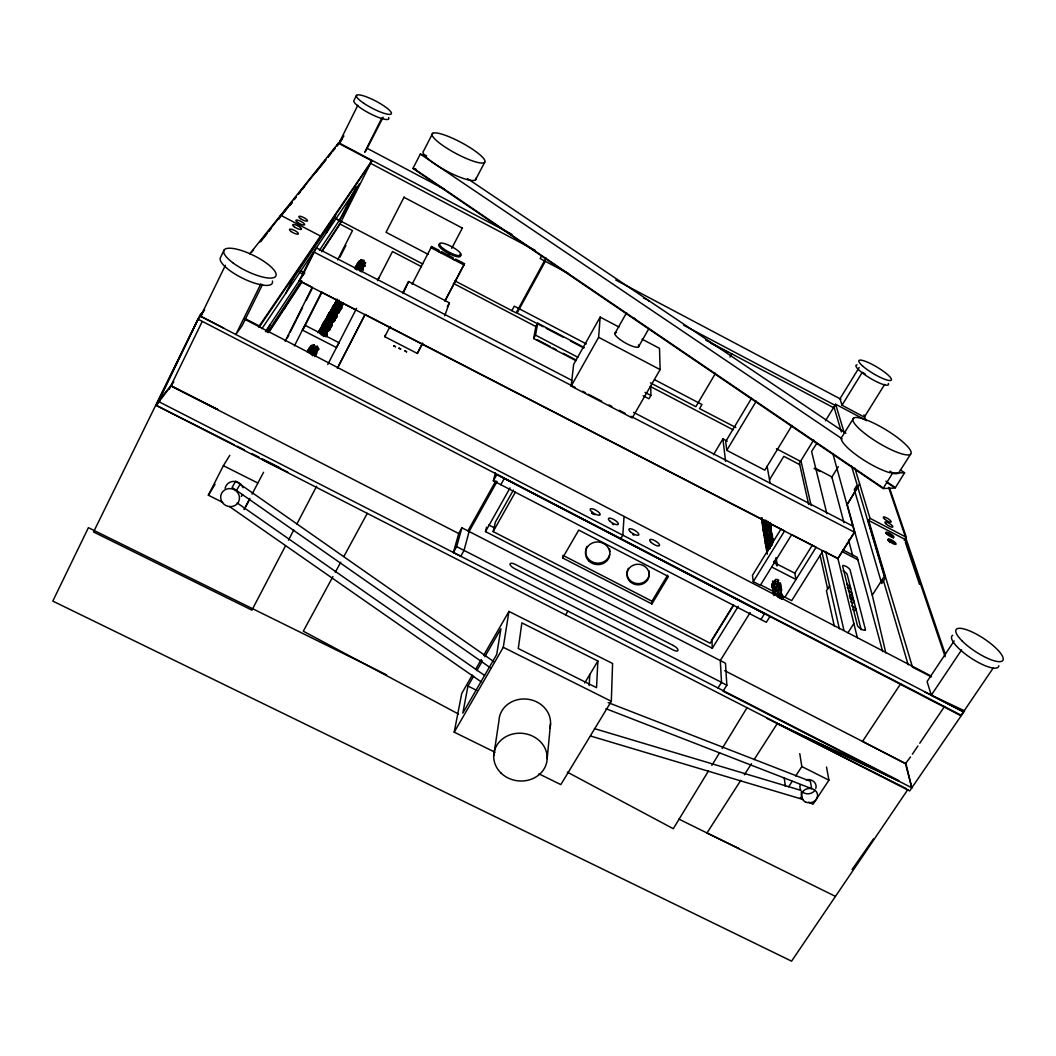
<?xml version="1.0" encoding="UTF-8"?>
<svg xmlns="http://www.w3.org/2000/svg" width="1056" height="1056" viewBox="0 0 1056 1056"><rect width="100%" height="100%" fill="white"/><g stroke="black" fill="none" stroke-linecap="round" stroke-linejoin="round"><path stroke-width="1.5" d="M651.961 601.207L562.954 555.337L562.584 557.938L651.895 603.953L651.961 601.207L667.616 575.203M538.916 773.824L560.815 784.608L611.318 701.29L612.586 663.485L508.939 611.424L483.701 655.274M597.868 661.016L596.548 687.68L518.272 648.542L521.875 622.868L597.868 661.016L584.76 682.928M763.66 521.36L763.91 529.228L763.079 529.346L763 520.898L765.811 520.172L765.296 522.245L762.762 523.631L762.445 525.096L767.29 554.162M342.329 305.078L340.058 308.748L333.802 312.418L331.214 312.47L327.056 318.635L326.212 318.331L324.416 323.413M308.748 351.173L314.173 344.665L308.128 350.46L308.748 351.173L317.288 346.262L318.186 347.78L318.437 349.483L310.741 353.074L308.972 352.77M589.182 685.568L589.829 674.375M342.448 304.234L343.358 303.389C341.273 306.794 329.644 308.92 327.532 315.916L328.271 316.43L334.079 311.626L341.484 308.471L341.312 305.804M329.38 314.688L332.93 306.438L333.92 305.21L334.488 305.87L339.306 300.181L332.402 307.388L333.128 307.877L334.488 305.87L340.586 302.32L342.382 304.986L336.191 308.167L331.214 312.47L330.818 311.705L329.512 312.629L327.294 317.75M356.743 270.019L358.499 268.25L365.165 265.676M624.043 516.41L622.842 535.207L620.519 539.035M763.91 529.228L764.003 528.053M765.732 540.738L766.181 535.326L770.299 522.588L769.468 522.707L767.659 531.472L765.468 532.673L765.732 540.738L764.887 540.857L766.484 543.391M770.194 524.066L770.299 522.588M770.312 529.505L771.236 528.211L766.643 543.853L767.276 552.578L766.405 546.718L767.21 547.021L767.303 549.793L766.445 549.701L767.21 549.384M772.094 535.418L770.418 531.049M774.655 594.211L775.381 594.713L775.13 591.215L773.414 593.96L774.074 584.602L775.487 579.427L777.203 579.493L778.747 580.166L773.876 595.663M329.512 314.305L328.68 313.988L329.987 311.612L335.069 305.752L338.25 306.491L337.775 307.164L340.072 309.17C338.593 317.183 324.839 315.599 322.502 324.733L323.255 325.248L327.954 319.466L330.541 320.074L336.785 316.985L334.66 319.268L334.699 320.826L333.96 320.324L331.835 322.859L330.436 326.093L323.849 330.119L321.169 330.185L319.546 332.165L318.938 331.492C321.737 323.717 334.462 325.552 335.32 317.737L337.102 316.496L336.785 313.856M772.556 581.024L773.243 590.317M642.127 339.2L659.498 348.348L660.119 369.6L632.214 417.912L571.151 386.126L598.62 337.313L600.164 317.104L618.974 327.017M767.659 531.472L767.54 530.693L770.616 531.392L770.101 532.026L772.24 534.864L769.032 545.305L767.21 547.021L767.329 544.328L769.56 543.101L771.342 536.435L770.405 528.33M547.18 758.644L550.532 723.664M773.705 589.208L774.074 584.602L777.348 583.744L775.685 591.875L778.312 591.188L779.539 582.952L780.437 582.833L780.49 587.096L779.552 585.842M571.151 386.126L573.646 364.386L600.164 317.104M765.23 536.065L763.976 535.062L764.082 533.57L764.795 532.211L765.468 532.673L767.382 523.103L764.346 523.921L764.557 526.984L763.884 526.508L764.98 521.532L766.55 521.215L768.108 521.479L764.795 532.211L765.402 540.751M320.945 328.825L322.502 324.733L321.869 326.225M326.014 319.928L327.532 315.916L326.898 317.394M330.911 311.309L331.122 309.725L331.94 310.028M335.676 302.953L337.128 299.099L336.521 302.108M357.416 264.726L358.723 261.228M327.043 331.386L327.281 334.264L326.093 336.217M773.362 593.828L772.372 587.334L773.269 587.426L773.164 584.417L775.064 582.648L774.721 581.882L778.114 581.83L777.229 584.575L779.566 585.776L780.292 585.262L777.216 595.901L776.86 595.122L778.43 590.344L780.094 590.832L781.4 591.862L780.674 592.39L782.654 596.046L782.522 598.58L781.783 599.108L779.42 597.894L781.532 589.38L780.503 583.981L779.658 584.311L777.757 582.595L778.193 580.84M493.706 755.779L498.934 720.918A25.859 23.179 7 0 1 528.119 699.257A25.859 23.179 7 0 1 549.859 728.165M495.092 752.281L454.212 732.164L503.276 647.315L508.939 611.424M767.699 551.39L768.702 544.566L771.936 544.513L773.005 541.768L772.24 537.821M777.071 566.042L776.186 557.621L775.342 560.551L776.239 561.7L776.252 558.664L775.434 558.994M575.956 360.65L533.623 338.527L535.498 335.122L537.728 323.202L584.087 347.477M772.847 538.771L772.028 535.933L769.151 535.3L769.996 532.818L766.814 532.884L766.696 535.946L766.181 535.326L769.256 534.508L767.329 544.328L766.643 543.853L765.811 546.744L765.653 545.252M533.623 338.527L535.88 326.555L537.728 323.202M473.576 676.262L467.953 686.044L462.832 713.09L496.716 654.443L500.914 628.769L484.836 656.713M454.212 732.164L461.736 693.462L472.309 675.074M355.489 268.316L360.518 264.647L364.756 263.089L364.954 265.993L363.7 266.138L361.706 269.729L360.043 270.6L358.499 268.25L356.968 267.986L355.489 268.316L355.846 269.042M771.355 534.428L771.883 533.003L770.497 531.788L770.497 529.452L771.276 529.135L770.392 527.921L765.89 527.168L763.646 529.28L764.438 529.558M775.064 582.648L775.606 580.246L773.269 581.513L773.164 584.417L772.319 584.113L771.989 585.671L772.319 587.228L773.164 586.885M733.656 605.207L710.134 643.236L493.152 531.577L495.409 522.06L513.427 490.037M775.381 594.713L777.744 593.419L777.625 592.588L780.952 593.353L779.42 597.894M738.276 606.355L712.298 648.265L485.496 531.604L486.592 527.182M769.916 616.585L766.326 622.301L493.35 480.836L495.37 472.916M776.345 563.891L777.229 563.772L775.579 561.172L774.602 563.495L776.028 559.838L775.328 560.34M315.295 356.004L318.239 348.652L316.444 350.566L316.866 351.384M327.664 316.483L329.076 313.698L329.67 314.358L332.125 313.645M325.868 336.864L326.938 334.818L326.08 334.501L323.294 336.534M319.427 332.059L318.569 331.742L319.414 330.33L320.76 329.38L321.169 330.185L328.046 324.509L329.538 326.713L330.422 326.568L329.208 327.017L329.459 330.251L327.941 330.594L326.08 334.501L325.868 331.914L329.459 330.251L330.422 326.568L332.27 325.235L331.835 322.859M337.709 312.985L335.953 316.681L335.768 314.16L338.58 313.064L337.511 310.042L336.864 310.57L334.541 309.368L334.594 308.524L332.944 308.669L331.518 309.421L332.099 310.081L331.307 311.058M362.116 271.247L363.198 269.254L362.71 267.194M497.072 481.483L469.115 531.511L464.033 550.414L460.786 556.222L453.38 552.499L456.654 546.625L461.921 527.802L725.485 663.234L726.845 685.252L723.03 691.152L911.803 787.802L964.55 710.833L925.082 692.208M770.101 532.026L769.666 533.557L772.24 534.864L772.556 536.342M453.38 552.499L458.74 533.504M316.325 351.714L313.804 355.001L312.233 352.717L310.451 353.918L310.741 353.074M885.826 652.912L872.282 595.175L884.294 576.352L857.789 487.212L846.978 504.874L859.597 483.793M311.375 350.42L313.513 348.163L316.153 350.486L312.233 352.717L312.748 351.978L311.098 351.252L309.302 351.186L309.5 352.084M323.849 330.119L329.208 327.017L328.403 327.36L326.396 325.591L326.674 324.773L323.334 324.852L318.569 331.742M328.904 321.13L335.32 317.737L334.448 317.869L332.983 315.704L327.954 319.466L327.769 318.622L326.225 319.189L322.648 325.274L324.1 322.45L324.694 323.123L328.904 321.13L326.278 321.182L325.868 320.404L323.704 322.727L324.548 323.044M333.802 312.418L334.079 311.626L336.547 313.817L332.983 315.704L333.472 315.018L330.251 314.266L325.037 320.298L325.776 320.8L325.274 321.974M336.917 305.158L338.831 303.191L341.26 305.356L340.481 305.686L340.666 308.167L341.484 308.471L339.385 310.741M356.334 267.115L355.582 266.838L356.704 264.766L361.178 259.71L364.096 260.396L359.185 263.248L354.658 268.369L355.331 268.831L357.892 265.439L360.518 264.647L362.776 266.666L358.235 268.99M444.906 301.25L464.508 263.71L455.928 259.222M444.761 315.77L449.381 302.834L408.566 281.53L402.97 292.248M762.406 519.46L762.762 526.535L764.861 524.528M765.851 536.857L764.584 537.913L764.557 535.009L767.131 533.61M767.303 549.793L768.583 547.708L768.055 547.087L771.197 546.256L771.936 544.513L771.593 545.266M773.269 587.426L774.629 585.262M781.717 596.402L782.272 594.884L780.754 593.393L781.598 593.696M385.427 335.254L384.78 336.692L417.331 353.47L422.479 343.306M451.73 248.305L462.449 227.872M320.179 330.95L320.681 329.762L319.928 329.248L322.714 327.545L322.898 328.416L325.525 329.023L326.014 328.324L327.901 331.096L321.539 333.907L319.823 333.617M335.016 304.854L334.778 303.217L337.682 300.326M438.768 250.246L431.614 246.51L431.072 247.751L464.059 264.99M403.141 293.528L408.566 281.53M224.149 249.968L220.612 257.281A28.921 8.646 26.3 0 0 245.018 279.378A28.921 8.646 26.3 0 0 272.435 281.028M204.31 309.936L199.65 315.757L93.535 531.986L251.922 610.144L285.397 546.018M225.39 265.32L200.627 316.232L202.554 313.817M169.171 389.294L201.907 322.146M260.885 283.853L235.831 334.488L242.154 325.618L262.508 284.513M356.453 95.396L353.918 100.531A19.694 4.052 27.6 0 0 371.567 114.378A19.694 4.052 27.6 0 0 388.674 117.612M343.913 136.013L337.115 145.622L341.576 140.039M337.036 145.913L338.395 143.167L371.791 160.842L339.728 224.479L321.829 251.737M357.839 105.23L340.072 141.029L342.448 138.059M313.711 251.79L299.231 280.777L837.923 558.611L857.366 637.745M302.056 276.514L316.364 247.856L572.194 380.53M266.534 331.756L270.019 324.773M285.82 293.172L295.614 273.61L335.082 215.582M318.767 239.567L320.522 236.056L280.645 215.252L279.18 218.922M284.46 308.603L286.163 305.21M364.65 152.341L381.823 118.1M383.156 117.242L365.416 151.694M326.278 233.112L335.399 215.041L370.432 163.561M336.217 213.84L333.577 219.08L291.892 280.54L294.677 274.982L258.997 327.466M356.228 186.978L339.425 220.374L335.161 218.13M285.16 341.246L312.233 287.324L299.31 280.658M287.404 337.814L288.842 334.963M290.268 332.099L296.023 320.668M296.749 319.216L302.544 307.666M306.174 300.445L311.982 288.895M294.413 345.893L321.539 292.129L355.793 309.791M303.772 328.231L321.935 292.222M337.366 368.333L365.046 314.45L784.582 530.957L753.284 581.658L760.346 585.262L791.696 534.626L816.143 547.232L784.872 597.287M337.656 259.868L352.493 230.578L339.649 223.859M340.019 257.03L345.866 245.507M222.658 502.366L208.362 495.211L223.357 465.696L229.799 455.308M432.643 133.346L423.694 150.823A29.819 6.349 28.1 0 0 447.48 171.494A29.819 6.349 28.1 0 0 475.913 178.187M428.155 254.364L386.034 232.28L404.105 197.076M249.863 498.379L244.121 509.573L248.714 501.178M252.028 494.182L263.551 472.296M327.769 364.492L356.611 308.286M377.81 279.985L379.13 277.411M377.507 280.619L392.515 251.526L421.476 266.68M337.63 367.844L365.046 314.556M426.532 155.641L420.328 154.097L413.134 168.023L883.37 488.096M384.78 336.692L390.086 326.489M412.104 284.209L431.614 246.51M288.446 540.184L293.779 529.98M296.815 524.159L316.602 486.262M475.49 179.837L484.598 162.466A29.911 6.085 28.2 0 0 449.816 137.056A29.911 6.085 28.2 0 0 441.223 144.368A29.911 6.085 28.2 0 0 484.598 162.466M447.929 255.526L449.447 252.635M763 520.898L762.194 523.723L763.026 523.604L761.878 518.074M445.408 299.891L464.508 263.71M417.331 353.47L422.69 343.319M447.269 306.834L449.381 302.834M332.93 576.602L303.296 631.198L458.542 714.067M335.28 572.286L340.732 562.228M343.86 556.486L367.264 513.374M511.843 310.649L514.285 306.174L586.291 343.9M541.728 255.697L540.157 258.575L568.55 273.57M546.031 257.968L516.12 312.893L454.859 280.817M545.318 261.294L517.097 313.078L543.233 326.766M308.656 351.001L307.771 350.671L310.9 345.602L314.173 344.665M461.921 527.802L458.713 533.544L170.887 385.783L158.083 401.293L898.722 780.529L777.256 723.571L754.129 759.581M493.35 480.836L496.901 474.5L764.544 613.8M467.927 530.891L495.871 480.863M500.821 484.704L504.161 478.724M485.496 531.604L510.048 487.912M493.152 531.577L515.354 492.175M614.83 333.564L626.604 312.721M236.518 490.486L240.095 484.202M638.418 346.962L648.701 328.944M475.57 669.412L481.272 659.512M476.797 670.679L482.42 660.898M650.76 385.638L650.892 395.446L648.952 398.785L643.104 395.736M562.584 557.938L578.741 530.086L668.435 576.497L651.895 603.953M565.62 614.896L567.877 611.068M715.546 373.23L695.864 406.679L650.417 382.892M729.96 357.034L731.821 353.879M713.513 454.687L722.911 438.94L727.241 441.21M751.489 398.389L725.696 441.527L726.779 450.344L764.795 470.171L792.026 425.436M355.582 266.838L363.647 261.017M337.326 300.63L335.874 301.396L335.108 305.382M307.771 350.671L310.042 348.242L310.464 349.061L313.223 349.008M327.056 318.635L328.759 316.8L328.363 316.008L331.65 315.942L331.373 316.734L333.353 318.49L334.145 318.146L334.382 321.341L328.046 324.509L328.535 323.809L325.261 323.044L323.334 324.852L323.743 325.644M322.674 326.41L322.014 327.518L321.156 327.202L320.324 331.426M726.779 450.344L756.294 401.095M364.201 265.716L363.013 268.092M362.221 270.838L362.974 269.584L362.063 266.983L364.492 266.218L364.294 264.739L363.528 263.432L360.268 265.373M338.738 311.718L339.161 312.695L338.923 309.553L336.191 308.167L336.468 307.375L333.234 307.454M328.601 329.934L326.872 331.795L327.268 332.587M315.546 355.291L316.417 353.839L315.533 353.522L315.322 350.843L319.11 348.968M340.626 309.091L341.774 308.009L341.062 307.52L341.537 305.118L343.358 303.389M708.431 771.025L673.279 828.696L567.362 772.16M711.863 765.402L719.585 752.73M722.159 748.519L747.028 707.718M769.626 479.582L783.829 456.324L799.63 464.6M208.362 495.211L215.054 484.321M813.635 440.035L799.418 463.175L808.698 504.57M825.488 420.75L835.639 404.25L866.554 420.605M859.188 367.475L839.995 398.706L842.015 405.214L864.323 417.12L884.69 384.358M842.015 405.214L862.264 372.319L865.062 373.824M780.899 529.201L752.44 575.375L753.284 581.658M416.051 169.158L412.936 168.419L883.106 488.519L892.676 472.982L904.596 472.758L895.409 487.634L885.865 481.166M733.326 605.22L711.902 639.857L712.298 648.265M853.684 417.978L842.12 436.63A33.752 7.867 31.4 0 0 855.439 454.318A33.752 7.867 31.4 0 0 890.195 472.811M831.521 477.589L838.332 466.633M750.196 612.572L720.298 660.568L721.525 682.532L726.845 685.252M771.659 566.993L796 579.506L794.812 573.197L812.196 545.345M760.954 619.529L764.518 613.655M854.502 532.079L837.87 558.439L822.98 550.757L791.71 600.613L782.021 595.835M837.923 558.611L854.555 532.25L833.012 454.199M867.992 521.492L869.999 518.311L854.898 468.191M910.496 454.304A33.871 7.537 31.3 0 1 862.303 431.482A33.871 7.537 31.3 0 1 873.154 422.862A33.871 7.537 31.3 0 1 910.496 454.304L898.643 472.969A33.752 7.867 31.4 0 1 891.554 473.154M829.607 585.829L826.452 590.792L834.306 626.155M816.684 443.507L811.602 451.48L826.874 513.678M740.784 780.344L706.992 832.973L739.134 848.602M744.348 774.814L751.463 763.726M904.292 540.434L906.338 537.28L889.363 487.502M847.968 632.702L853.868 623.542M788.66 786.746L792.172 781.361M795.683 775.988L801.834 766.564L799.775 753.641M269.135 331.94L301.237 283.074M267.696 332.006L301.567 280.645M268.158 332.68L301.818 281.411M321.578 251.407L341.18 221.602M826.531 767.078L828.92 780.16L813.014 804.263L808.751 802.138M908.173 664.726L883.476 580.708M900.662 683.76L862.501 741.418L905.454 763.673L910.549 756.914M265.478 331.61L303.877 273.768M319.466 250.285L346.658 209.326L359.555 183.718L261.914 328.68M954.162 640.913L927.089 681.529L931.392 695.416L963.468 711.836L199.65 315.757L204.626 310.094M931.313 695.152L961.58 649.928M912.384 754.182L917.902 746.011M919.736 743.279L944.513 706.49M907.922 789.426L791.578 961.158L52.8 601.102L88.4 527.657L386.615 674.85M724.72 670.679L905.969 763.726L911.803 787.802L909.665 790.944L777.256 723.571L898.432 780.965M993.049 668.224L960.854 715.704L496.861 474.619M371.791 160.842L259.261 325.948L244.807 318.516M340.586 302.32L340.111 302.993L337.432 301.58L335.927 302.135L333.511 305.527L332.508 307.956L333.379 308.048M330.541 320.074L331.03 319.374L332.891 322.12L332.02 322.252L331.518 324.733L332.27 325.235L331.082 326.344M852.047 869.563L873.404 839.005M309.989 348.572L309.21 348.044L312.074 346.302L312.272 347.186L314.978 347.82L315.493 347.094L316.76 348.348L317.447 349.958L316.536 350.09L316.034 352.678L316.813 353.206L315.572 354.367M770.378 533.32L771.276 532.066L770.497 531.788M773.362 590.7L775.777 588.443L776.134 589.222L778.84 589.169L779.196 588.39L781.612 590.568L780.767 590.898M170.887 385.783L217.655 409.451L170.861 385.823L173.844 381.889M171.178 385.691L157.318 403.986L198.106 319.189L200.165 316.615M251.552 252.371L253.612 249.797M259.776 242.088L287.536 207.398M289.595 204.824L291.641 202.264M293.7 199.69L295.759 197.116M298.835 193.261L325.565 159.852M327.624 157.291L334.818 148.289M336.864 145.715L341.959 139.352M260.845 241.388L266.864 233.851M268.871 231.33L270.877 228.822M281.965 214.949L292.169 202.171M294.215 199.61L296.261 197.063M298.531 194.093L300.564 191.558M302.584 189.024L304.616 186.49M315.757 172.537L325.895 159.852M327.914 157.318L330.964 153.516M332.983 150.982L335.016 148.447M290.4 204.864L292.433 202.303M249.718 253.849L338.395 143.167M355.093 267.577L356.017 266.429L358.802 266.389L358.842 265.61L360.32 266.046L362.512 269.821L359.515 270.64M357.852 264.37L358.05 262.865L359.357 262.165L360.862 262.033L362.934 263.921L364.967 262.984L364.505 261.888M326.396 319.704L328.759 316.8M317.909 332.759L318.938 331.492M339.517 311.586L340.916 308.84L340.058 308.748L339.214 306.359L339.86 305.831L336.97 304.326L335.254 306.583M307.058 351.78L308.128 350.46M160.076 400.528L156.13 405.332L786.337 727.835M355.331 268.831L356.189 268.026M362.129 270.257L363.198 269.254L362.987 266.548L363.766 266.416L363.185 265.03L359.185 263.248L356.704 264.766L357.377 265.228M333.128 307.877L334.039 307.019M335.927 317.579L337.102 316.496L336.362 315.995L336.851 313.553L337.709 313.421L337.062 311.903L335.887 310.715L335.399 311.401L332.851 310.807L332.68 309.976L329.987 311.612L330.713 312.114M333.036 321.196L333.96 320.324M326.08 335.386L327.281 334.264L326.528 333.749L327.03 331.241M767.593 549.82L770.405 548.262M314.978 347.82L317.288 346.262M309.302 351.186L311.428 349.523L314.569 351.133L313.883 351.701L314.794 354.275L315.731 354.367L313.408 355.41M320.298 332.996L320.113 332.125L324.126 329.3L325.618 330.198L326.687 331.558L321.248 334.726L322.45 335.438M764.267 528.779L763.594 529.267L763.884 526.508L766.616 525.004L766.735 525.782L769.666 525.703L771.236 528.211L770.339 523.499L767.791 522.205L767.276 523.882L770.114 524.515L770.814 525.835L770.92 527.314L770.088 527.234M770.392 530.68L771.065 530.178L768.319 528.766L768.2 529.544L765.257 529.571L763.673 532.145L763.079 529.346L763.594 530.746M772.319 542.269L773.005 541.768L770.22 540.329L770.101 541.134L767.105 541.16L765.508 543.761L766.339 546.612M358.961 262.548L359.911 261.875M332.587 308.959L333.63 308.22M337.682 313.474L336.653 314.2L337.168 315.836L335.742 316.589M329.776 328.086L331.94 325.763L331.096 325.446L330.898 322.898L331.69 322.542L329.182 320.324L325.261 323.044L325.446 323.902L327.241 321.539L330.238 323.083L329.564 323.624L330.436 326.093L331.333 326.185L329.789 329.71L329.05 329.208M340.428 308.128L341.827 307.402L341.26 306.742L342.368 304.577L343.226 304.669L343.002 303.085M330.898 325.301L332.35 324.548L331.756 323.875L332.904 321.644L333.788 321.737L333.551 320.113L332.693 318.674L332.033 319.202L329.67 317.988L329.723 317.13L326.608 318.041L327.202 318.701M319.546 332.165L322.08 331.439L322.133 330.568L325.182 332.138L324.509 332.68L325.393 335.174L326.291 335.267L324.113 336.178M360.043 270.6L360.756 270.283L361.165 271.748M762.656 520.648L761.878 520.964L762.709 523.657M762.762 526.535L763.541 526.231M764.557 537.953L765.349 537.636M766.273 543.47L765.481 543.787L766.392 545.028M772.424 541.002L773.216 540.685L770.959 538.626L770.629 539.365L767.752 538.679L765.481 540.817L765.508 543.761L766.352 543.853M776.464 565.171L777.282 564.854L774.946 562.729M365.746 262.865L364.043 263.406L362.525 261.096L359.568 261.162M776.86 595.122L780.305 595.069L781.783 599.108L782.654 596.046L781.744 596.165L780.384 594.026M325.354 335.702L324.469 335.834L322.951 333.604L323.453 332.904L320.113 332.125M313.804 355.001L314.728 354.869L314.754 356.585M762.762 522.166L761.323 518.179L762.142 518.06M772.319 539.827L773.177 539.708L771.58 537.174L768.596 537.24L768.491 536.461L765.719 537.992L765.481 540.817L766.273 541.108M773.612 590.462L772.715 590.594L773.269 592.086M780.635 589.512L781.532 589.38L779.843 586.714L779.275 587.387L776.662 586.78L776.556 585.948L773.599 587.558L774.325 588.06M777.784 597.181L779.539 597.049M883.106 488.519L895.145 488.057L886.961 482.5M357.535 265.505L356.743 265.412L357.614 263.274L358.367 263.551M325.169 320.852L326.053 320.945M327.941 330.594L328.838 330.686L327.73 327.571L327.056 328.126L324.654 326.885L324.707 326.014L321.539 326.924L322.133 327.611M309.408 348.533L310.332 348.638M452.588 257.836C450.041 258.007 456.931 261.558 455.347 259.288M338.554 303.97L335.61 303.27L333.511 305.527L334.33 305.831M438.94 250.602C435.178 249.876 442.847 254.496 441.302 251.935M314.12 345.55L316.602 346.83M594.475 728.627L800.976 790.39A8.092 7.141 -4.5 0 1 800.197 784.938M590.555 736.006L802.349 799.286L801.214 791.868M342.976 304.022L343.781 304.313M608.15 702.596L810.401 781.268L811.615 788.634L605.946 708.708M772.556 543.035L769.441 542.322L769.56 543.101M773.837 561.304L775.038 561.832M849.816 598.026L850.146 598.184A4.66 1.373 32.5 0 1 853.75 600.904L854.053 602.659A4.66 1.373 32.5 0 1 850.74 601.709M851.743 605.748L851.862 605.814A4.712 1.399 32.6 0 1 855.967 609.206L856.126 610.144A4.712 1.399 32.6 0 1 853.499 609.906L852.667 609.51M263.208 460.126L287.747 472.138M678.929 819.126L835.454 896.386M467.953 686.044L477.418 690.73M503.276 647.315L611.318 701.29M800.224 797.874L803.075 799.3M801.834 766.564L828.92 780.16M234.155 444.682L156.13 405.332L198.106 319.189L961.158 715.242M237.098 446.173L244.464 449.882M251.83 453.592L259.182 457.301M262.126 458.792L279.8 467.702M783.988 726.634L800.857 735.134M767.144 718.476L906.457 788.687M223.357 465.696L257.77 482.988M760.597 584.892L773.454 591.452M199.65 315.757L223.674 328.06M456.654 546.625L721.512 682.374L718.027 687.944M773.507 562.267L794.812 573.197M931.458 676.896L912.49 667.154L868.652 520.436L905.467 539.642L945.16 656.819M488.77 524.977L494.604 527.974M849.314 595.993L853.142 597.973M633.587 412.381L852.865 526.112M313.645 251.896L575.322 387.526M582.648 391.169L585.552 392.832M588.482 394.35L601.643 401.161M608.956 404.95L611.873 406.468M619.186 410.256L625.033 413.292M630.881 416.315L854.555 532.25M842.886 549.912L857.182 557.33L882.684 651.644M300.485 270.666L304.775 272.884M842.068 551.562L857.842 559.746M299.402 272.276L303.692 274.507M591.967 513.216L594.898 514.734M243.857 318.793L931.366 676.144M441.632 251.75L453.064 257.73M453.341 283.351L535.88 326.555M650.272 386.43L733.102 429.779M535.498 335.122L577.856 357.258M645.044 392.383L650.892 395.446M537.174 339.702L550.176 346.5M553.067 348.005L555.958 349.523M563.178 353.298L576.18 360.083M869.999 518.311L906.338 537.28M598.62 337.313L660.119 369.6M654.641 379.724L701.976 404.527L699.56 408.619L735.847 427.508M814.981 468.059L831.824 476.876L843.968 522.654M776.437 448.747L801.082 461.657M814.123 468.481L819.918 471.517M546.137 328.284L563.521 337.379M570.755 341.167L583.796 347.992M340.877 221.126L422.717 263.974M335.465 218.618L339.755 220.862M403.986 197.287L462.37 228.096M367.171 148.328L444.22 189.13M615.74 279.985L840.893 399.234M338.58 142.666L511.962 234.379M683.602 325.169L835.864 405.715M705.646 340.045L834.412 408.131M370.102 163.06L535.286 250.404M710.556 343.121L727.874 352.268M467.452 178.583L845.856 433.237M900.504 470.012L904.596 472.758M420.328 154.097L842.16 438.874M889.944 471.134L892.676 472.982M237.178 502.946L484.559 675.431M229.416 506.497L481.193 681.846M494.234 661.914L235.726 481.153L232.096 487.397L491.08 668.276M762.868 520.648L761.323 518.179M326.779 332.864L327.373 333.538M334.184 319.493L334.778 320.166L336.204 317.368L335.32 317.275L334.475 314.86L335.122 314.318L332.178 312.8L330.422 315.11M895.184 544.408L894.683 543.787A4.752 1.241 32.2 0 0 887.674 540.025M311.692 354.658L312.576 355.78M780.674 592.39L781.876 597.59L782.734 597.26L783.077 598.831M337.036 314.965L336.613 313.025M764.98 521.532L765.296 522.245M863.953 414.863L865.841 420.433M888.624 487.436L945.437 654.601M905.322 542.256L919.512 584.324M888.73 539.392L889.733 542.533M835.639 404.25L844.087 432.326M868.256 521.07L885.218 578.015L881.681 583.48L854.278 489.509L857.155 484.942L851.585 466.224M833.963 406.969L841.381 431.917M847.163 504.253L872.282 595.175M848.575 540.025L852.76 555.812M911.803 787.802L905.388 763.435M861.168 629.759L847.216 574.464A4.356 1.254 32.2 0 0 843.071 570.86M910.826 784.093L911.698 787.75M825.66 551.536L843.942 630.208M821.7 551.087L839.375 628.808M800.936 460.706L811.153 505.679M820.129 555.509L827.627 588.944M357.311 267.604L357.139 266.825L360.096 267.524L361.772 271.524M361.178 259.71L361.337 260.476M771.685 584.034L772.319 587.228M767.118 466.277L770.154 483.424M784.186 777.599L785.413 786.39M722.911 438.94L725.578 461.366M762.722 520.964L762.815 522.126M326.858 330.541L326.872 331.795M885.575 533.214A4.699 1.228 32.1 0 1 891.805 536.263L892.531 536.936A4.699 1.228 32.1 0 1 893.257 538.045M847.282 587.598A4.58 1.333 32.4 0 0 850.542 588.562L850.252 586.859A4.58 1.333 32.4 0 0 846.727 584.192M849.961 594.686A4.62 1.346 32.4 0 0 852.232 595.148L851.928 593.419A4.62 1.346 32.4 0 0 848.364 590.726M643.685 298.188A3.947 0.884 29.6 0 1 646.153 299.231M647.051 299.746A3.947 0.884 29.6 0 1 649.084 301.316M632.742 534.442A5.689 1.861 30.6 0 1 633.943 535.26M612.295 523.882A5.702 1.874 30.4 0 1 613.51 524.7M591.571 513.163A5.702 1.874 30.2 0 1 592.878 513.744M638.431 344.982A13.662 3.379 29.6 0 1 625.152 342.83A13.662 3.379 29.6 0 1 616.519 332.534M635.29 318.965A13.728 3.221 29.6 0 1 633.376 317.684M998.818 665.729A27.918 7.814 33.5 0 1 970.913 658.02A27.918 7.814 33.5 0 1 952.684 635.303M648.793 570.583A11.114 10.27 3.4 0 1 636.913 583.546A11.114 10.27 3.4 0 1 628.373 568.326M609.629 554.677A12.17 11.299 5.9 0 1 593.459 562.373A12.17 11.299 5.9 0 1 587.083 546.348M609.457 548.816A12.17 11.299 5.9 0 1 609.959 551.747M888.307 383.434A18.863 3.775 30.9 0 1 870.487 378.391A18.863 3.775 30.9 0 1 857.063 364.822M242.642 494.525A9.398 8.844 23.1 0 1 241.322 496.426M225.1 488.294A9.398 8.844 23.1 0 1 243.038 487.727M805.966 779.816A8.092 7.141 -4.5 0 1 813.767 781.572A8.092 7.141 -4.5 0 1 815.8 788.462M814.981 790.192A8.092 7.141 -4.5 0 1 802.243 791.815M459.796 254.272A12.236 3.049 28 0 1 449.381 253.836A12.236 3.049 28 0 1 439.718 244.266M395.459 346.685L393.875 345.946L395.459 346.685M338.976 342.698L336.455 347.53L302.386 330.066L305.21 325.38L338.976 342.698M406.586 351.82L404.95 350.882L406.586 351.82M400.66 349.034L399.023 348.176L400.66 349.034M673.279 645.48L515.275 564.392A5.465 2.02 29.8 0 0 510.035 563.983A5.465 2.02 29.8 0 0 514.457 568.524L673.292 650.008A5.438 1.967 31.8 0 0 678.018 650.179A5.438 1.967 31.8 0 0 673.279 645.48M865.418 629.561L850.08 569.95A4.369 1.241 32.2 0 0 845.935 566.359A4.369 1.241 32.2 0 0 842.635 566.095L857.419 625.442A4.699 1.426 32.8 0 0 861.92 629.429A4.699 1.426 32.8 0 0 865.418 629.561M888.743 540.632A4.752 1.241 32.2 0 0 895.765 544.394A4.752 1.241 32.2 0 0 891.66 540.012A4.752 1.241 32.2 0 0 888.743 540.632M887.357 534.481A4.699 1.214 32.1 0 0 893.904 537.346A4.699 1.214 32.1 0 0 888.505 532.699A4.699 1.214 32.1 0 0 887.357 534.481M886.34 524.146A4.646 1.188 32 0 0 892.822 526.997A4.646 1.188 32 0 0 887.476 522.416A4.646 1.188 32 0 0 886.34 524.146M884.704 519.143A4.62 1.175 32 0 0 891.132 521.981A4.62 1.175 32 0 0 885.826 517.453A4.62 1.175 32 0 0 884.704 519.143M294.347 226.868A4.924 1.333 26.8 0 0 301.475 229.192A4.924 1.333 26.8 0 0 295.416 224.822A4.924 1.333 26.8 0 0 294.347 226.868M300.485 218.592A4.844 1.28 26.9 0 0 307.468 220.889A4.844 1.28 26.9 0 0 301.501 216.612A4.844 1.28 26.9 0 0 300.485 218.592M291.166 231.554A4.976 1.36 26.8 0 0 298.36 233.891A4.976 1.36 26.8 0 0 292.248 229.469A4.976 1.36 26.8 0 0 291.166 231.554M297.568 222.42A4.884 1.307 26.9 0 0 304.616 224.717A4.884 1.307 26.9 0 0 298.61 220.4A4.884 1.307 26.9 0 0 297.568 222.42M630.406 531.762A5.702 1.861 30.6 0 0 638.708 534.97A5.702 1.861 30.6 0 0 632.452 529.241A5.702 1.861 30.6 0 0 630.406 531.762M651.209 542.454A5.689 1.848 30.9 0 0 659.459 545.622A5.689 1.848 30.9 0 0 653.149 539.88A5.689 1.848 30.9 0 0 651.209 542.454M609.853 521.136A5.702 1.861 30.4 0 0 618.196 524.37A5.702 1.861 30.4 0 0 611.992 518.668A5.702 1.861 30.4 0 0 609.853 521.136M591.611 511.658A5.702 1.861 30.2 0 0 600.006 514.906A5.702 1.861 30.2 0 0 593.842 509.23A5.702 1.861 30.2 0 0 591.611 511.658M962.161 640.979A27.958 7.722 33.4 0 0 1002.184 661.03A27.958 7.722 33.4 0 0 974.147 632.966A27.958 7.722 33.4 0 0 962.161 640.979M630.366 581.896A11.128 10.283 3.4 0 0 648.872 577.104A11.128 10.283 3.4 0 0 634.986 564.63A11.128 10.283 3.4 0 0 630.366 581.896M589.274 561.383A12.197 11.326 5.9 0 0 609.51 556.103A12.197 11.326 5.9 0 0 594.198 542.375A12.197 11.326 5.9 0 0 589.274 561.383M233.231 263.063A28.961 8.54 26.3 0 0 275.788 276.144A28.961 8.54 26.3 0 0 240.702 250.259A28.961 8.54 26.3 0 0 233.231 263.063M862.528 365.93A18.889 3.736 30.9 0 0 890.406 380.516A18.889 3.736 30.9 0 0 872.441 364.531A18.889 3.736 30.9 0 0 862.528 365.93M363.528 103.092A19.708 4 27.6 0 0 391.34 113.744A19.708 4 27.6 0 0 366.762 96.98A19.708 4 27.6 0 0 363.528 103.092M222.288 502.366A9.517 8.95 23 0 0 238.564 501.877A9.517 8.95 23 0 0 229.35 488.585A9.517 8.95 23 0 0 222.288 502.366M500.848 772.886A26.796 23.866 7 0 0 546.018 764.768A26.796 23.866 7 0 0 514.47 733.669A26.796 23.866 7 0 0 500.848 772.886M805.306 801.874A8.171 7.194 -4.4 0 0 817.608 795.524A8.171 7.194 -4.4 0 0 805.424 789.413A8.171 7.194 -4.4 0 0 805.306 801.874M443.48 248.714A12.236 3.049 28 0 0 461.05 255.156A12.236 3.049 28 0 0 446.279 244.226A12.236 3.049 28 0 0 443.48 248.714"/></g></svg>
